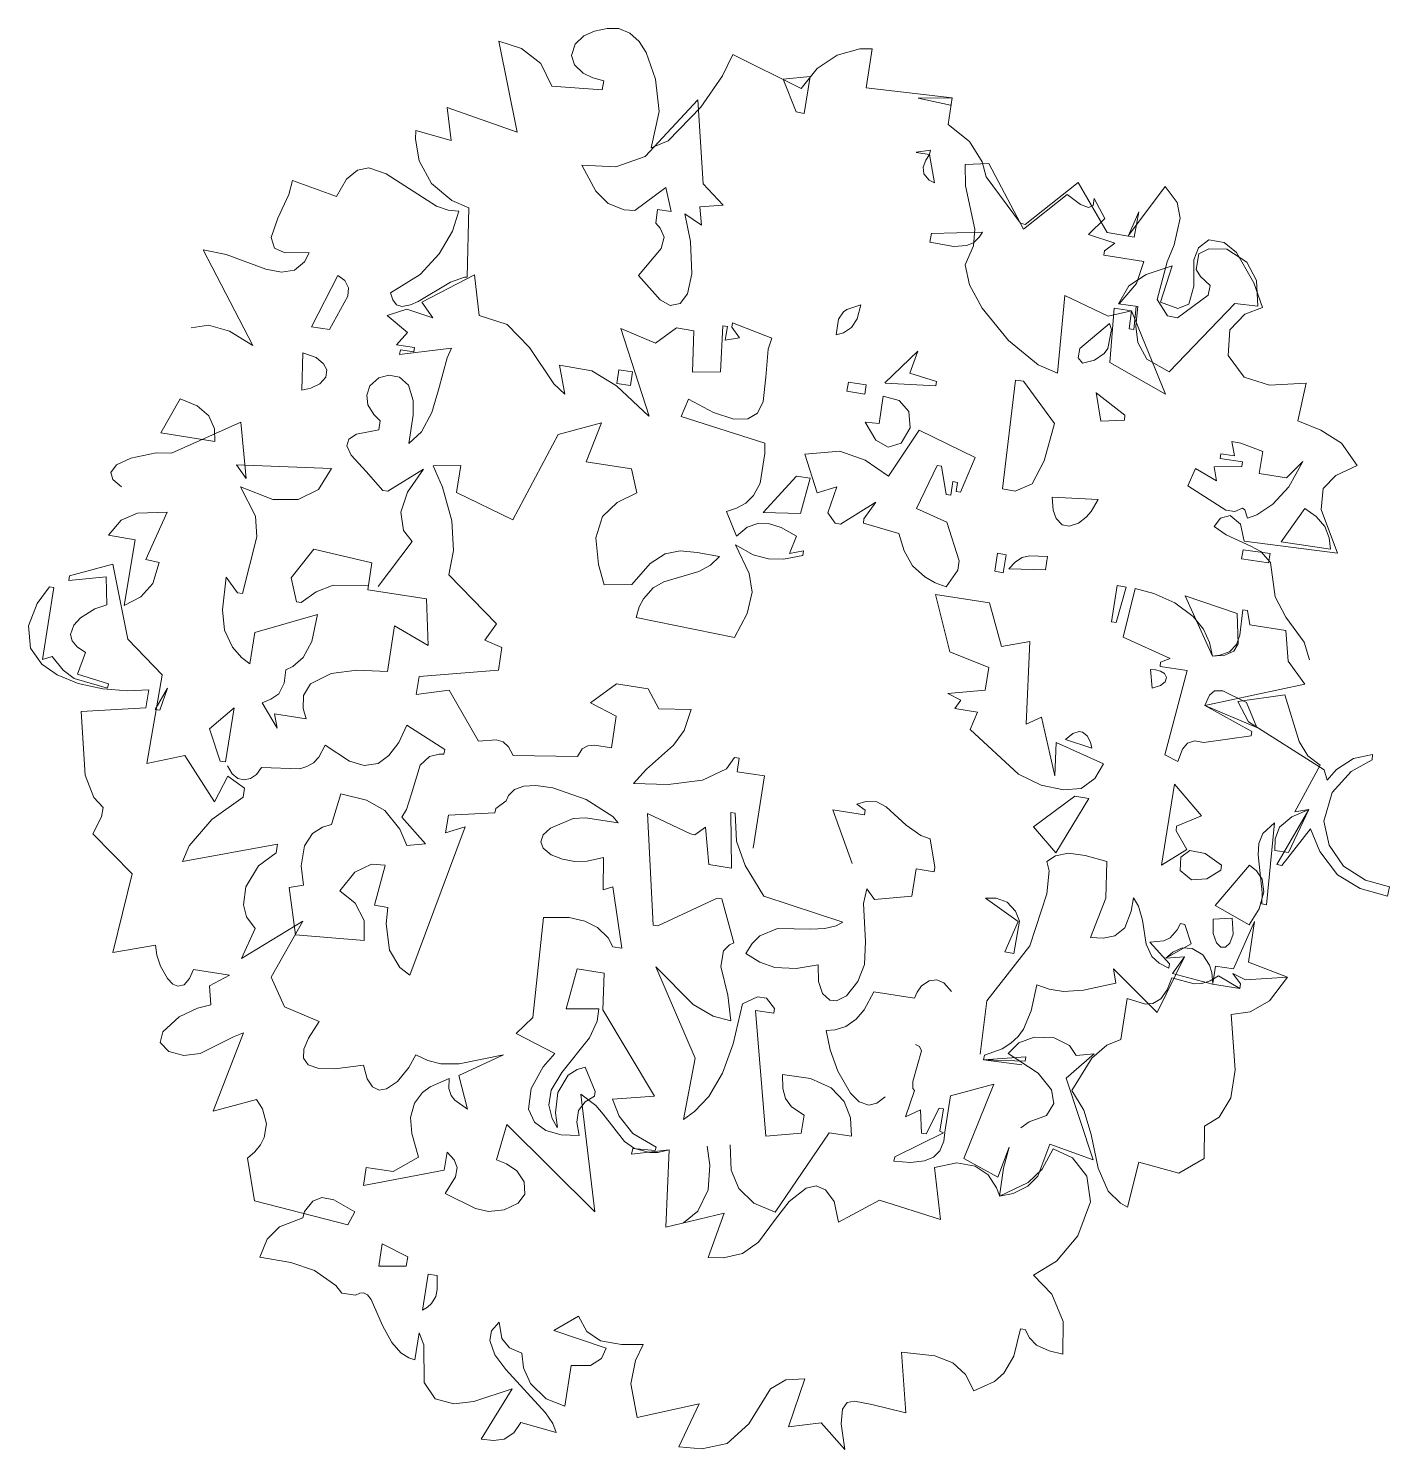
# Model space of a CAD drawing. Header units: millimetres. Extents: x -63086 to 144078, y -129912 to 13382.
# Drawn here: x 60659 to 61728, y -60687 to -59571 of the extents above; entities that cross this region are included whole.
import ezdxf

# ---------------------------------------------------------------- set-up
doc = ezdxf.new("R2010")
doc.units = ezdxf.units.MM
doc.layers.get('0').update_dxf_attribs({"lineweight": 0})
doc.layers.add('観葉植物', color=92, linetype='Continuous', lineweight=9)

# ---------------------------------------------------------------- blocks, each defined once
blk = doc.blocks.new('樹木平面（CAD素材.com）ee52a914')
at = {"color": 0, "linetype": 'ByBlock', "lineweight": -2}
for points in [[(-388.8, 361.2), (-375.3, 363.3), (-358.8, 358.4), (-340.4, 347.3), (-379.5, 422.3), (-361.2, 418.7), (-330.3, 407.2), (-317.8, 404.9), (-307.7, 406.5), (-299.9, 413), (-296.2, 420.1), (-315.7, 420.3), (-323.5, 423.6), (-326.1, 432.1), (-320.8, 447.3), (-312.2, 465.7), (-309.2, 476.9), (-274.8, 464.2), (-266.9, 477.7), (-258.1, 485), (-249.4, 486.6), (-235.8, 481.9), (-196.2, 456.7), (-187.1, 453.5), (-178.7, 452.7), (-183.6, 437), (-194.2, 419.1), (-209, 402.9), (-232.2, 388.5), (-230.6, 383), (-227.5, 379.3), (-223.3, 378), (-216.5, 379.3), (-210.5, 381.9), (-185.3, 396.9), (-174.3, 400.9), (-172.2, 401), (-170.7, 455.4), (-184.2, 461.1), (-200.1, 474.5), (-209.7, 492.2), (-212.7, 509.1), (-212.4, 516.1), (-184.8, 508.2), (-187.9, 534.1), (-132.8, 514.6), (-147.3, 586.1), (-129.6, 580.4), (-114.3, 568.6), (-105.6, 550.9), (-66.1, 547.9), (-64.9, 555), (-73.6, 557.3), (-81, 560.9), (-87.8, 567.5), (-90.2, 575), (-87.4, 583.7), (-80.5, 590.3), (-72.3, 594.1), (-62.2, 596.1), (-53, 596), (-44.4, 592.5), (-37.1, 585.9), (-31.6, 577.2), (-24.3, 556.3), (-21.3, 530.8), (-27.6, 502.3), (-14.3, 508), (11.2, 534.4), (28.3, 559), (36.3, 575.7), (90, 549.1), (102.6, 564.6), (118.2, 575.1), (136.1, 580), (145.8, 580.2), (141, 549.4), (208.5, 541.6), (205.5, 520.7), (222.3, 507.5), (232.1, 491.3), (235.4, 479.6), (262.1, 443.2), (265.8, 442.3), (307.4, 475.3), (330.2, 436), (351.5, 432.2), (355.2, 452.2), (347.1, 433.7), (375.8, 472), (385.2, 459.4), (387.6, 447.1), (382.8, 426.2), (377.3, 413), (369.5, 383.3), (377.6, 370.6), (385.4, 369.1), (409.5, 386.8), (411.2, 394.4), (403.4, 401.5), (400.1, 407), (402.3, 419.2), (410, 423.1), (424.1, 422.8), (440, 412.7), (447.6, 398.3), (448.4, 378.2), (430.5, 380.3), (378.9, 326.6), (361.5, 336.5), (354.2, 349.7), (352.7, 362.5), (354.2, 377.8), (339.2, 380), (347.3, 394), (360.8, 403.1), (381.3, 409.9), (372, 381.4), (385.7, 376.4), (394.4, 379.7), (398.4, 393.8), (398.4, 414.4), (402, 424), (410.1, 430.1), (422.1, 428.2), (431.9, 420.2), (445.4, 396.5), (452.1, 377), (438.2, 371.8), (426.6, 359.5), (425.3, 339.4), (437.9, 322.5), (457.7, 316.2), (486.5, 317.6), (480, 288.2), (498, 280.8), (514.2, 270.5), (526.4, 253.1), (509.7, 245.3), (499.8, 235.1), (498.3, 218.6), (511.1, 184.2), (437.9, 193.7), (434.9, 207), (426.9, 213.9), (419.3, 211.7), (414.2, 205.2), (423.6, 198.7), (443, 189.8), (450.9, 185.6), (458.4, 176.9), (462.2, 150.1), (470.4, 134.1), (484.8, 114.4), (489.1, 100.6)], [(208.5, 541.6), (181.8, 541.3), (207.3, 535.9)], [(180.3, 498.9), (191.5, 500.6), (190.9, 497.2), (194.8, 474.9), (190.6, 477), (186.4, 481.9), (185.9, 487.3), (187.9, 492.7), (190.9, 497.2), (180.3, 498.8)], [(339.7, 379.9), (353.2, 395.9), (359.1, 413.1), (327.6, 418.1), (328.1, 421.5), (336.2, 427.5), (315.5, 434.4), (328.3, 447), (320, 462.7), (319.2, 457.2), (315.6, 455.7), (309.2, 457.9), (298.8, 465.7), (264.6, 438.5), (237.3, 490.1), (218.7, 489.4), (219, 472.5), (226.5, 438.6), (225.4, 425.5), (218.7, 410.7), (222.3, 394.9), (232.2, 376.6), (252.8, 351.1), (276.2, 332.2), (291.2, 325.5), (297, 386.4), (331.1, 370.3), (349.4, 374.4), (376.1, 309.1), (332.3, 333.9), (335.7, 376.6), (349.4, 374.4), (347.5, 360.3), (351.1, 359.9), (353, 377.9)], [(192.3, 435.4), (191.1, 428.3), (209.8, 425.1), (219.9, 425.8), (225.2, 427.9), (229.9, 432.3), (232.4, 436.3), (192.2, 435.3)], [(-242.1, 158.2), (-215.2, 193.5), (-222, 202.2), (-224.3, 216.5), (-219.1, 232.1), (-206.4, 250.3), (-234.3, 232.9), (-238.3, 233.5), (-251.3, 248.5), (-263.1, 261.2), (-266.5, 268.5), (-265, 273.8), (-258.9, 277.6), (-241.6, 281.2), (-240.5, 288.2), (-245.4, 293), (-250.1, 300.7), (-251, 308.4), (-248.5, 315.5), (-241.4, 321.8), (-233.6, 323.9), (-225.3, 322.4), (-218.3, 316.2), (-214.5, 304.2), (-214.4, 292.6), (-217.9, 270.3), (-208.1, 279.5), (-199.8, 294.6), (-194.7, 312.5), (-187.8, 337.6), (-184.5, 345.1), (-225.2, 340.3), (-224.6, 343.8), (-214, 342.2), (-213.5, 345.7), (-227.6, 347.9), (-218.9, 357.5), (-234.9, 370.9), (-219.5, 375.8), (-199.1, 369), (-207.6, 381.4), (-166.5, 402.8), (-162.6, 370.9), (-140.7, 363.8), (-123.1, 345.8), (-104.1, 317.2), (-95.5, 309.1), (-99.6, 331.9), (-74.2, 327.5), (-54.9, 315.7), (-29.5, 291.9)], [(126, 375.4), (137, 379.2), (134, 368.2), (129.6, 361.3), (123.4, 357.3), (117.4, 355.6), (119.4, 367.9), (123.3, 373.7), (126, 375.5)], [(37.8, 23.8), (31.4, 14.9), (12.6, 6.1), (-14.4, 2.6), (-41.5, 3.4), (-31.4, 14.8), (-10.2, 33.5), (-1.8, 45), (3.8, 61.7), (-21.6, 62), (-30, 77.9), (-54.9, 81.7), (-75.2, 66.8), (-55.1, 56.4), (-58.9, 31.6), (-72.2, 33.7), (-77.4, 33.1), (-81.8, 30.7), (-85.4, 24.8), (-136.1, 25.4), (-139.6, 32.2), (-144, 36.3), (-149.4, 37.9), (-163.3, 36.8), (-186.2, 76.7), (-212.1, 73.4), (-209.9, 87.6), (-147.5, 92.4), (-144.8, 110.2), (-158.3, 115.9), (-149.1, 128.9), (-186.6, 167.4), (-182.9, 186.3), (-184.3, 209.6), (-191.5, 236.1), (-198.8, 252.9), (-177, 253.1), (-180.5, 231.8), (-136.4, 210.4), (-100.7, 277.5), (-66.6, 286.7), (-78.6, 255.9), (-43.2, 250.4), (-38.9, 231.6), (-54.5, 224.1), (-65.8, 213.1), (-71.1, 196.2), (-69, 175.4), (-64.6, 159.5), (-42.8, 159.6), (-28.6, 176.2), (-16.6, 183.8), (-4.9, 186.1), (8.5, 184.9), (25.9, 181.7), (19, 174.9), (9.7, 169.9), (-17.8, 161.7), (-26.1, 157.2), (-33.7, 148.5), (-37, 142.1), (-39.4, 133.8), (37.8, 118.1), (47.7, 136.8), (51.5, 153.7), (49.2, 168.2), (38.4, 190.7), (52.4, 183.1), (64.3, 179.9), (76.2, 179.5), (91.4, 182.5), (91.9, 186), (80.8, 184.1), (86.5, 197.7), (74.4, 204.5), (65.1, 207.4), (56, 207.5), (47.7, 204.6), (39.4, 197.7), (31.5, 217), (39.4, 219.5), (46.5, 223.5), (52.6, 229.6), (57.8, 239.1), (61.6, 262.6), (61.4, 270.5), (-4.2, 291.5), (1.6, 305.2), (21.3, 294.6), (37.1, 289.5), (48.1, 289.6), (55.9, 294.2), (60.3, 303.3), (62.3, 322.3), (64.1, 344.5), (67.1, 353.1), (36.2, 365.1), (35.7, 361.6), (41.7, 353.4), (30.5, 351.5), (32.2, 362.1), (28.6, 362.7), (26.7, 326.7), (4.8, 326.4), (5.9, 358.9), (-7.9, 361.1), (-24.3, 349.1), (-51.5, 360.6), (-29.4, 291.8)], [(155.7, 318), (181.7, 342.7), (175.4, 325.6), (196.3, 318.9), (195.7, 315.6), (155.9, 317.6)], [(127.1, 318.4), (126, 311.5), (140, 309.2), (141.1, 316.3), (127, 318.4)], [(-412.5, 278.7), (-370.1, 272), (-370.5, 281.8), (-374.8, 292.1), (-384, 300), (-397.5, 305.4), (-412.5, 278.7)], [(321.7, 310.4), (325.3, 288), (343.8, 288.6), (344.1, 292.7), (321.6, 310)], [(-443.6, 236.4), (-450.4, 242.2), (-451.8, 247.7), (-447.5, 253.5), (-436.2, 258.8), (-416.3, 263.1), (-404.2, 262.7), (-349.7, 287.1), (-345.5, 242.8), (-353.1, 253.5), (-278.7, 250.8), (-288.9, 234.3), (-304.9, 226.3), (-324.6, 226.3), (-350.2, 236.4), (-338.2, 213.3), (-337.2, 197.1), (-348.6, 152.7), (-352.3, 153.2), (-361.2, 165.4), (-364.1, 139.7), (-362.6, 123.9), (-356.4, 110.5), (-349.3, 102.5), (-342.7, 97.3), (-338.8, 122.1), (-289.5, 136.2), (-294, 114.9), (-301, 102.4), (-309, 95.2), (-314.4, 92.8), (-315.7, 82.2), (-320.1, 73.9), (-326.2, 69.7), (-333.1, 66.7), (-321.4, 46.8), (-323.4, 58.2), (-298.4, 54.2), (-300.8, 62.4), (-300.5, 72.5), (-295, 81.6), (-279, 89.8), (-258.8, 92.5), (-234.7, 91.3), (-229.1, 127.2), (-202.8, 111.8), (-204.1, 148.4), (-250.2, 155.5), (-246.9, 176.8), (-292.5, 187.5), (-310.3, 164.8), (-306, 146.1), (-302.4, 145.5), (-290.8, 154), (-277.4, 159.1), (-249.7, 159)], [(435.7, 179.9), (436.9, 187), (458.3, 184.1), (457, 176.6), (435.7, 179.9)], [(-301.2, -337.2), (-301.2, -337.4), (-299.8, -332.4), (-293.2, -324.4), (-286.1, -321.5), (-276.7, -323.3), (-260.4, -332.6), (-265.7, -342.8), (-339, -324.1), (-344.6, -290.6), (-338.9, -285.7), (-334.5, -280.2), (-331.6, -274.3), (-329.6, -263.5), (-332.7, -251.9), (-337.6, -244.6), (-371.6, -253.8), (-347.6, -192.2), (-355.5, -195.3), (-381.8, -208.5), (-394.5, -210), (-406.2, -206.8), (-413.2, -199.8), (-411.1, -191.4), (-398.1, -179.7), (-383.9, -172.8), (-373.3, -170.1), (-374.5, -155.4), (-358.7, -147), (-387, -142.6), (-390.1, -149.5), (-394.4, -154.5), (-399.2, -155.5), (-403.1, -153.9), (-407.4, -149.6), (-413, -139.8), (-415.8, -131.2), (-416.7, -123.4), (-450.2, -129.1), (-435.1, -67.4), (-466.1, -36), (-459.2, -22.6), (-458, -15.4), (-465.3, -7.5), (-472, 10), (-475.2, 60), (-424.3, 62.8), (-421.9, 76.9), (-438.4, 76.1), (-458.1, 77.7), (-477.4, 82.1), (-494.1, 88.8), (-506, 97.2), (-515, 109.8), (-516.6, 127.3), (-509.8, 144.8), (-500.1, 157.9), (-496.6, 157.4), (-505.4, 100.7), (-497.8, 103.1), (-489.4, 92.5), (-480.6, 86), (-454.4, 78.3), (-453.8, 81.8), (-478.1, 89.2), (-471.8, 106.3), (-478.4, 110.8), (-482.2, 115.4), (-483.5, 120.4), (-481, 127.7), (-475.8, 133.5), (-464.3, 140.7), (-455.1, 143.7), (-455.4, 165.6), (-484.9, 162.8), (-484.3, 166.4), (-450.3, 175.6), (-438.5, 116.8), (-411.4, 88.5)], [(393.1, 92.1), (375.6, 26), (385.6, 20.8), (389.4, 30.5), (393.2, 35.2), (398.7, 36.9), (406.2, 35.7), (443.2, 40.9), (443.7, 44.4), (407, 64.6), (485.5, 81.4), (472.3, 99.5), (470.5, 123.7), (442.2, 128), (440.3, 139.3), (436.7, 139.8), (434.5, 119.9), (431.9, 112.5), (426.2, 106.9), (418.6, 104.2), (412.9, 103.5), (410.6, 114.2), (405.8, 124.5), (397.8, 134.6), (383.5, 145.4), (367, 152.6), (352.2, 156.5), (342.7, 118.4), (379.7, 101.7), (372.1, 98.8), (371.8, 95.4), (393.1, 92.2)], [(364.2, 93), (368.3, 92.7), (372.1, 91.7), (375.3, 89.8), (376.9, 86.6), (375.9, 83.3), (372.2, 80.4), (365.5, 78.3), (364.2, 93)], [(-411.5, 88.6), (-423.6, 19.2), (-393.7, 25.4), (-370.4, -11), (-359.9, 9.2), (-346.9, -0.1), (-347.9, -7.1), (-372.6, -24.7), (-390.3, -45.4), (-395.7, -57.8), (-321.1, -44), (-322.1, -51), (-336, -61.1), (-346, -77.6), (-347.7, -91.6), (-345.3, -101.1), (-338.5, -110.2), (-349.4, -133.9), (-301.2, -104.6), (-326.1, -148.5), (-315.5, -171.8), (-288.3, -183.4), (-296.8, -196.5), (-300.3, -205), (-300.6, -212.2), (-296.9, -217.3), (-288.7, -220.1), (-276.1, -220.5), (-253.6, -217.7), (-250.6, -228.2), (-246.4, -234.6), (-241.3, -237.1), (-235.4, -236.2), (-226.8, -230.3), (-217.9, -219.5), (-212.4, -209.5), (-203.1, -213.9), (-192.7, -216.6), (-178.4, -216.5), (-143.5, -209.4), (-178.6, -225.6), (-171.8, -252.1), (-181.9, -245.1), (-184.7, -241.5), (-186.4, -235.9), (-186.2, -228.1), (-201.3, -234.5), (-207.1, -238.9), (-213.5, -247.4), (-216.6, -258.7), (-215.7, -271.3), (-210.3, -289.7), (-230.1, -301.1), (-251.4, -297.8), (-253.6, -311.9), (-190.1, -300), (-187.9, -285.8), (-182.3, -292), (-180.1, -297.8), (-181.3, -305.2), (-189.4, -318.4), (-165.5, -330), (-155.3, -332.5), (-143.1, -331.2), (-132.2, -326), (-126.8, -318.8), (-127.3, -309.2), (-133.2, -300.5), (-141.3, -294.9), (-149, -291.9), (-141, -264.1), (-72, -332.8), (-82.9, -240.4), (-71.2, -249.2), (-65.4, -255.9), (-48.7, -277.6), (-40.9, -282.9), (-28.8, -286.1), (-22.5, -286), (-13.5, -283.9)], [(-407.3, 78.2), (-417.1, 61.7), (-413.5, 61.1), (-407.3, 78.2)], [(-236.5, -60.7), (-247.3, -59.9), (-260.4, -66), (-272.2, -80.7), (-260, -90.4), (-253.1, -104), (-253, -119.6), (-306.9, -115.2), (-311.9, -78.2), (-300.5, -76.2), (-302.5, -61.1), (-299.9, -45.5), (-293.5, -35.8), (-285.7, -30.7), (-278.7, -28.7), (-271.3, -4.5), (-251.2, -9.5), (-236.8, -17.6), (-224.9, -32.4), (-219.6, -45.1), (-204.9, -43.8), (-223.4, -22.9), (-219.7, -17), (-216.2, -5.4), (-209, 18), (-201.6, 24.7), (-194, 26.5), (-190.4, 26.5), (-189.8, 30.1), (-219.4, 49.3), (-225.8, 35.7), (-233.5, 25.5), (-241.9, 19.3), (-252.9, 17.6), (-264.5, 21), (-283.6, 33.7), (-288.5, 24.1), (-292.8, 19.8), (-297.9, 16.8), (-303.5, 15), (-333.5, 16), (-337.5, 10.5), (-342.1, 7.5), (-347.1, 6.4), (-352.1, 7.5), (-356.6, 11.2), (-360.2, 17.4)], [(297.6, 38), (303.4, 42.8), (308.4, 44.3), (310.8, 43.8), (314.6, 40.9), (317.1, 35.9), (318.3, 31.2), (297.6, 38)], [(52.3, -47.3), (61.3, 9.4), (39.7, 12.6), (41.3, 23.3), (37.8, 23.8)], [(-101.3, -266.5), (-102.7, -255.1), (-100.9, -238.9), (-92.8, -225.3), (-85.7, -220.9), (-79.6, -219.2), (-71.6, -238.3), (-72.2, -241.9), (-79.6, -246.4), (-84.8, -253.2), (-86, -262.4), (-84.3, -272.9), (-98.3, -272.2), (-110.3, -268.9), (-119.4, -262.3), (-123.9, -252.1), (-121.8, -235.9), (-112.5, -218.9), (-103.3, -208.3), (-133.6, -192.7), (-120.7, -180.2), (-112.1, -101.7), (-92.2, -101.8), (-79.7, -104.6), (-69.8, -109.5), (-61.5, -117.7), (-57.7, -124.6), (-50.7, -125.7), (-57.7, -77.5), (-65.4, -80), (-65, -54.5), (-78, -57.5), (-87.5, -57.7), (-97.4, -56), (-106.2, -52.4), (-112.4, -47.3), (-114.2, -42.3), (-112.5, -36.8), (-106.7, -31.5), (-89, -24), (-79.2, -23.4), (-53.5, -27.3), (-57.8, -22.4), (-78.7, -9.1), (-104.8, 0), (-118.3, 1.9), (-127.7, 1.3), (-134.9, -1.3), (-139.6, -5.8), (-141.6, -10.1), (-149.7, -16.1), (-150.3, -19.6), (-186.9, -21.3), (-189.1, -35.3), (-173.7, -30.5), (-217.1, -147), (-224.9, -140.8), (-233.1, -127.2), (-235.7, -106.6), (-234.3, -93.7), (-245, -92.1), (-236.5, -60.8)], [(34.2, -280.1), (35.2, -300), (41.1, -314.3), (52.9, -325.8), (69.6, -333), (111.9, -270.7), (129.6, -273.4), (128.9, -258.8), (123.7, -246), (113.7, -235.3), (97.4, -228), (75.5, -225), (75.6, -235.9), (77.7, -243.8), (82.4, -250.3), (92.4, -256.8), (90.1, -270.9), (62.2, -273.2), (54.2, -174.6), (68.5, -176.8), (69, -173.2), (62.9, -165), (55.7, -164), (44.1, -169.4), (36.6, -200.8), (28.2, -223.9), (17.5, -242.2), (6.3, -253.9), (-2.4, -260.2), (6.9, -212.2), (-24, -140.3), (5.4, -170), (21, -179.1), (34.9, -182.9), (32.5, -162.6), (27.1, -140.1), (29, -127.9), (33.9, -123), (37.1, -121.5), (27.9, -87.1), (24.1, -86.5), (-22.5, -108.3), (-26.1, -107.8), (-30.7, -20), (3.1, -36.1), (6.7, -36.7), (14.9, -30.7), (17.6, -60.1), (35.3, -62.9), (34.8, -19.2), (38.3, -19.8), (39.2, -41.8), (46.2, -60.8), (60.8, -84.9), (122.7, -105.3), (117.5, -108.3), (108.7, -110.4), (97.7, -110.9), (71.4, -110.2), (57.7, -116.1), (51.7, -122.2), (46.5, -129.8), (57.7, -136.8), (69.5, -140.8), (86, -141.6), (103.4, -138.7), (103.6, -152), (106.7, -161.4), (112.5, -166.5), (117.9, -167), (125.7, -163.2), (134.6, -152), (139.7, -138.6), (140.6, -120.4), (139.1, -90.8), (141.6, -79.3), (147.6, -87.5), (177, -84.8), (180.3, -63.5), (194.5, -65.7), (195, -62.2), (191.3, -39.8), (183.9, -37.4), (172.5, -29.3), (156.9, -14.9), (149.5, -10.9), (140.7, -10.5), (133.8, -12.8), (140.3, -17.4), (139.7, -21), (114.9, -17.2), (130.1, -59.4)], [(230.5, -208.9), (235.9, -167.1), (269.6, -124), (283, -83.2), (284.6, -65.1), (282.9, -57.6), (289.8, -53.4), (299.8, -51.3), (313.1, -53), (329.9, -57.6), (329.1, -86.6), (317.1, -117.4), (327, -117.9), (336.4, -116), (344.1, -109.8), (349.1, -96.6), (350.8, -86.3), (354.8, -92.9), (358, -103.8), (360.9, -122.6), (365.3, -132.3), (371, -137.5), (378.6, -141.5), (379.2, -138), (363.7, -121), (374.7, -120.1), (379.8, -117.6), (385.1, -111.4), (387.7, -106.5), (391.3, -107.1), (396.1, -122.4), (376.3, -133.7), (390.9, -132.5), (381.6, -145.5), (412.9, -154), (434.3, -157.3)], [(442, -60.6), (415.1, -92.3), (441.7, -107.5), (449.6, -94.8), (453.2, -81.4), (451.9, -71.7), (447.6, -65), (442, -60.5)], [(406.6, -265.5), (418.2, -258.4), (427.4, -243.2), (430.7, -221.2), (427.5, -177.9), (442.6, -175.8), (457.6, -167), (471.8, -148.6), (441.1, -136.6), (446, -104.7), (429.4, -142), (415.2, -139.8), (413.1, -153.6), (412.4, -144.8), (410.5, -139), (405.3, -131.1), (397, -125.9), (389.2, -125.5), (381.8, -128.8), (376.3, -133.7)], [(263.3, -217.4), (233.3, -213.3), (266.4, -211.1), (265.9, -214.5), (233.3, -213.3), (233.9, -209.6), (247.8, -204.8), (254.7, -200.3), (260.3, -195.1), (264.5, -189.3), (270.7, -174.9), (275.1, -154.4), (284.7, -157.8), (296, -159.7), (311.6, -158.7), (337.1, -153.1), (335.1, -141.9), (369.6, -176.3), (390.9, -132.5)], [(-101.5, -266.6), (-105.5, -259.5), (-108, -249), (-106.1, -237.3), (-97.8, -223.3), (-76.1, -196.1), (-70, -183), (-68.8, -173.3), (-94.3, -173.3), (-85.8, -142), (-64.6, -145.3), (-65.6, -174.1), (-25.2, -241.9), (-58.1, -244.2), (-52.8, -257.6), (-42.2, -271.1), (-23.7, -282), (-24.6, -284.6), (-42.2, -283.1), (-43.2, -287.3), (-13.5, -283.9), (-16.3, -344.7), (29.6, -333.8), (17, -368.5), (29.1, -368.7), (44, -365.4), (56.5, -356.4), (70, -338.4), (80.6, -324.6), (94.1, -314.2), (101.7, -312.4), (109.2, -315.4), (115.9, -324.7), (119.3, -340.7), (151.6, -323.5), (199.4, -338.6), (194.7, -297.9), (212.2, -294.3), (226.7, -296.8), (236.9, -303.6), (243.4, -313.8), (245.8, -319.9)], [(208, -159.7), (202, -153), (196.6, -150.6), (190.6, -151.3), (184.5, -155.4), (181.1, -160.3), (179, -164.9), (147.2, -160), (139.4, -174.2), (133.3, -181.5), (125, -187.1), (116.8, -189.9), (109.8, -190.4), (112.8, -205.6), (118.8, -222.3), (128.7, -239.6), (135.6, -246.4), (143.1, -249), (149.5, -247.5), (155.9, -242.4)], [(471.8, -148.6), (438.9, -150.7), (428.8, -145.6), (434.8, -153.7), (434.3, -157.3), (417.6, -147.4), (411.2, -151.4), (404.7, -153.4), (398.5, -153.7), (381.1, -149), (377.4, -158.4), (372.4, -165.6), (366.2, -169.2), (360.3, -169.7), (346, -165.3), (340.9, -197.3), (329.9, -201.9), (318.3, -212.2), (302.4, -237.4), (311.9, -252.8), (317.6, -271.9), (323.3, -298.3), (331, -316.4), (340.8, -325.8), (346.1, -328.9), (355.1, -293.8), (386.4, -302.3), (406.3, -290.9), (406.7, -265.5)], [(245.7, -320.3), (256.4, -318.3), (268.1, -312.6), (275.8, -304.6), (285.2, -279.5), (319.2, -291.9), (298.2, -227.8), (320, -208.8), (305.9, -210.1), (300.6, -202.1), (288.7, -196), (272.9, -195.6), (260.8, -200), (252.6, -208.4), (276.1, -223.9), (286.5, -236.8), (288.5, -247.6), (282.7, -257.2), (269, -262.1), (262.6, -266.8)], [(179.9, -201.4), (182.9, -202.9), (184.5, -206.3), (177.6, -230.3), (177.8, -235.8), (179, -237.4), (172, -258.1), (183.8, -252.7), (184.5, -271), (188.1, -271.5), (198.4, -251.4), (201.9, -251.9), (199, -269.5), (201.8, -270.6), (163.5, -289.5), (162.9, -293), (175.9, -293.9), (186.9, -292.6), (193.8, -289.9), (199, -284.7), (202.1, -277.2), (202.9, -270.1), (207.4, -241.6), (241.4, -232.4), (217.8, -290.7), (244.4, -305.6), (253.4, -281.8), (248.9, -298.4), (245.7, -320.3), (268.2, -309.6), (279.2, -299.2), (287.8, -283.3), (303, -290.4), (314.2, -304.6), (317.1, -324.9), (307.3, -351.4), (290.6, -371.4), (272.5, -382.5), (286.7, -397.3), (295.8, -418.8), (295.5, -444.3), (284.8, -441.9), (274.9, -437.3), (269.2, -431.6), (265.8, -425.1), (262.3, -424.5), (256.9, -446), (249.1, -459.2), (241.8, -465.8), (225.7, -473.3), (219, -460.4), (209.2, -451.2), (195.1, -445.6), (168.8, -442.7), (172.2, -490.4), (145.4, -483.9), (131.9, -481.2), (126.2, -482.3), (122.5, -487.5), (121.5, -499), (124.2, -519.3), (105.7, -498.2), (80, -501.4), (92.8, -463.7), (78.1, -464.6), (66, -471.6), (48.9, -499.1), (32, -514.4), (12.2, -518.7), (-6, -517.1), (10.1, -483.4)], [(-2.4, -341.2), (9, -332.1), (17, -315.3), (18.3, -296.1), (16.3, -281.1)], [(10, -483.4), (-38.6, -494), (-43.6, -467.6), (-40.1, -449.4), (-34, -436.7), (-51, -436.7), (-67.4, -433.9), (-78.3, -426.7), (-84.8, -414.5), (-104.2, -425.7), (-63.1, -439.6), (-66.7, -447.9), (-75.3, -453.3), (-90.6, -453.4), (-95.4, -485.2), (-110, -479.4), (-122.5, -467.4), (-127.8, -455), (-129.1, -443.7), (-138.9, -439.3), (-145, -432.2), (-147, -419.2), (-153.1, -426.1), (-154.3, -433.7), (-150.4, -444.8), (-141.9, -456.5), (-110.7, -490.5), (-104.8, -498.7), (-102.3, -505.9), (-130, -497.9), (-135.4, -506.2), (-143.1, -511), (-151.5, -512.1), (-161.1, -511.2), (-136.9, -471.6), (-166.8, -481.5), (-182.7, -483.3), (-197.2, -479.4), (-206, -466.7), (-206.1, -437.1), (-209.9, -427.6), (-213.2, -448.8), (-218, -447.3), (-224.2, -443.4), (-231.4, -435.3), (-238.5, -421.8), (-247.5, -401.4), (-250.4, -397.8), (-253.5, -396.2), (-256.4, -396.5), (-259.7, -398.1), (-270.4, -396.5), (-275.3, -390.4), (-292, -378.6), (-310.5, -372.4), (-334.9, -368.3), (-329.1, -354.1), (-319.5, -344.5), (-301.2, -337.4)]]:
    blk.add_lwpolyline(points, dxfattribs=at)
for points in [[(97.1, 558.3), (92.3, 529.4), (86, 530.6), (75.8, 556.3)], [(-55.5, 487.5), (-32.3, 495.5), (9, 540.2), (13, 474.2), (28.8, 457.3), (10.6, 456.2), (11.8, 441.6), (-1.2, 450.7), (3.2, 428.8), (4.1, 403.4), (0.8, 387.7), (-5, 380.2), (-12.8, 378.6), (-20.6, 383.1), (-37.7, 402.1), (-19.8, 423.4), (-17.6, 432.4), (-20.6, 439.3), (-24.1, 443.4), (-22.6, 454.1), (-12, 452.5), (-16.2, 471.3), (-40.6, 453.3), (-48.9, 453.7), (-61.5, 458.7), (-71.1, 468.5), (-82.2, 488.9)], [(-280.3, 359.7), (-265.7, 386.1), (-265.2, 392.6), (-268.1, 398.3), (-273.7, 402.2), (-294.4, 361.9)], [(333.6, 359.7), (330.9, 345), (327.8, 341), (320.3, 335.8), (310.8, 333.4), (307.6, 337.6), (308.8, 344.9), (332.2, 364.6)], [(-301.2, 341.4), (-302, 312.2), (-294.9, 313.9), (-287.8, 317.3), (-283.2, 322.3), (-282.3, 328.1), (-284.8, 333), (-290.8, 337.9)], [(-54.7, 317.5), (-44, 315.8), (-42.3, 326.5), (-53, 328.3)], [(248.2, 234.8), (258.1, 233), (271.3, 238.7), (280.9, 256.7), (288.9, 286.1), (264.7, 319.4), (258.2, 320.1)], [(151.2, 286), (140.3, 287.1), (148.7, 273.1), (158.3, 267.6), (168.5, 270.6), (175.7, 282.6), (174.6, 295.5), (167, 304.2), (154.5, 307.5)], [(213, 170.9), (214.2, 178.3), (204.4, 208.6), (180.6, 219.4), (196.7, 253.2), (200.3, 252.6), (204, 230.2), (207.5, 229.7), (209.2, 240.4), (212.7, 239.8), (211.7, 232.7), (215.2, 232.2), (226.7, 259.4), (182.8, 280.7), (158.7, 244.7), (140.4, 257.4), (120.5, 264.3), (92.8, 262), (102.7, 231.6), (118, 236.3), (111, 215.9), (116.8, 207.7), (120.8, 207), (148.6, 224.3), (139.2, 211.3), (138.9, 207.7), (166.7, 199.7), (170.8, 186.2), (177.5, 174.4), (187, 165.6), (195.2, 160.9), (203.8, 157.9)], [(471.1, 243.4), (483.8, 256.1), (472.9, 236.4), (460.3, 222.7), (447.8, 214.4), (440.4, 211.8), (438.2, 218.4), (436.6, 219.5), (430.5, 217), (423.5, 218.1), (393.7, 237.2), (399.5, 250.8), (416.1, 241), (414.2, 252.1), (436, 252.4), (436.6, 256), (418.9, 258.7), (419.4, 262.3), (430.1, 260.6), (428.2, 271.8), (435.3, 270.7), (452.4, 264), (449.5, 246.8)], [(97.1, 243.1), (89.4, 215.5), (60.1, 216.3), (86.5, 244.8)], [(323.1, 226.3), (317.7, 216.9), (313.9, 212.5), (307.7, 207.8), (300.5, 205.6), (295, 206.6), (290.1, 211.4), (287.8, 218), (287.2, 228.3)], [(-443.7, 210.2), (-430.9, 215.8), (-407.7, 216.5), (-424.3, 179.2), (-413.8, 176.9), (-418.8, 160.6), (-428.2, 150.1), (-441.3, 143.3), (-432.8, 194.7), (-453.7, 198.4)], [(505.6, 187.3), (504.5, 196.2), (501, 205.3), (494.4, 213.1), (485.3, 219.4), (466.8, 193.2)], [(242.1, 170.2), (248.7, 168.9), (251, 183.1), (244.1, 184.3)], [(281.9, 171.1), (283.5, 181.7), (269.3, 182.2), (263.6, 180.8), (258.2, 177.4), (253, 171.9)], [(345.2, 157.6), (337.2, 129.8), (333.7, 130.4), (338, 158.8)], [(289.3, 9.6), (278.6, 55.5), (266.8, 50), (269.5, 114.9), (247.4, 111.1), (238, 145.3), (195.5, 151.8), (206.7, 106.8), (237.4, 94.5), (234.6, 76.8), (205.2, 74.1), (215.3, 68.9), (210.7, 62.4), (228.4, 59.6), (222.7, 46), (260.7, 10.8), (278.4, 2.1), (295.9, -1.6), (309.8, -0.4), (320.6, 7.4), (327.4, 19), (290.2, 35.6)], [(432.3, 136.9), (433.1, 113), (429.8, 107.4), (422.6, 104.2), (412.9, 103.5), (391.4, 150.7)], [(447.7, 47.4), (439.7, 67.1), (421.1, 76.2), (414.6, 76.2), (410.7, 72.7), (407, 64.6)], [(469.8, 73), (481.1, 36.5), (487.7, 25.1), (497.5, 17.9), (477.5, -18.7), (488.5, -16.9), (463.5, -60), (467.3, -60.8), (489.8, -32.1), (497.1, -50), (511, -68.2), (528.8, -78.8), (550.4, -84.8), (552, -77.6), (533.1, -72.5), (515.9, -61.4), (504.6, -44.8), (500.4, -26.1), (507, -3.5), (521.8, 13), (538.2, 22.1), (538.6, 26.2), (523.6, 23.2), (510.4, 14.6), (502.9, 6.1), (500.5, 14.2), (441.1, 52), (432.8, 67.8)], [(-355, 63), (-361.9, 20.5), (-366, 21), (-374.4, 46.5)], [(373, -60.5), (392.8, -48.4), (384.5, -33.7), (384.8, -30.1), (404.4, -22), (383.1, 3.1)], [(290, -50.8), (315.8, -8.3), (304.9, -6.5), (272.5, -30.5)], [(472.6, -50.7), (488.5, -16.9), (475.1, -22.6), (465.5, -30.9), (462.2, -39.9), (461.9, -49.1)], [(455.3, -91.6), (461.6, -27.4), (452.4, -35.7), (449.4, -43.5), (448.7, -52.5), (452, -82.1), (451.7, -91)], [(419.5, -64.4), (408.4, -71.3), (396.4, -72.2), (387.6, -64.7), (388.1, -54.3), (395.2, -49.1), (407.2, -51.4), (420.1, -60.6)], [(257, -129.9), (261.5, -104.6), (258.4, -96.8), (251.8, -89.7), (243.2, -86.5), (234.7, -86.5), (260.3, -104.7), (249.9, -128.6)], [(428.3, -102.1), (429.1, -114.8), (426.6, -121.8), (423.1, -124.9), (419.5, -124.9), (416, -121.5), (413.4, -114.1), (413.5, -103.1)], [(-241.6, -375.4), (-219.9, -375.3), (-218.8, -368.1), (-238.9, -357.8)], [(-195.7, -382.6), (-195.7, -393.6), (-196.8, -399.2), (-200.1, -404.6), (-203.2, -407.6), (-207.2, -409.9), (-202.8, -381.5)]]:
    blk.add_lwpolyline(points, close=True, dxfattribs=at)

msp = doc.modelspace()

# ---------------------------------------------------------------- block references
at = {"layer": '観葉植物', "ltscale": 10}
msp.add_blockref('樹木平面（CAD素材.com）ee52a914', (61175.6438, -60167.4028), dxfattribs=at)

doc.saveas('drawing.dxf')
